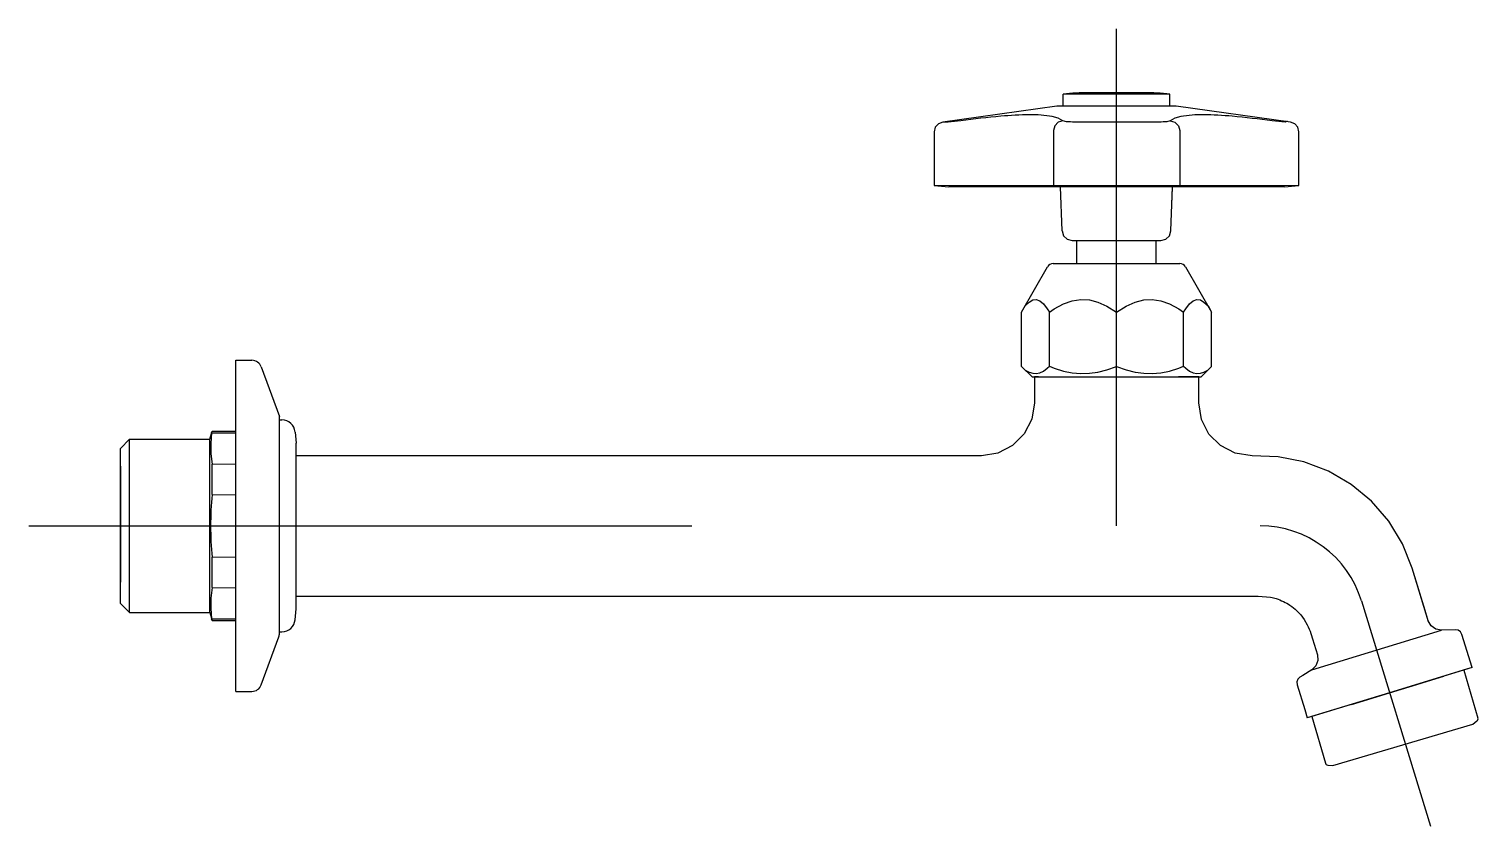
# Model space of a CAD drawing. Extents: x -68.204 to -67.985, y 54.053 to 54.173.
import ezdxf

# ---------------------------------------------------------------- set-up
doc = ezdxf.new("R2010")
doc.units = 0
doc.header["$LTSCALE"] = 0.2
doc.header["$MEASUREMENT"] = 0
doc.linetypes.add('AXES', pattern=[0.5400000065565109, 0.300000011920929, -0.07999999821186066, 0.07999999821186066, -0.07999999821186066])
doc.linetypes.add('CONTINU', pattern=[0])
doc.layers.get('0').update_dxf_attribs({"linetype": 'CONTINUOUS'})
doc.layers.add('DECA_EIXOS', color=5, linetype='AXES')

msp = doc.modelspace()

# ---------------------------------------------------------------- linework, layer by layer
at = {"linetype": 'CONTINU'}
for p, q in [((-68.04932131742515, 54.13769440501717), (-68.03023454424559, 54.13769440400389)), ((-68.05411963030517, 54.13038348692444), (-68.05018734277033, 54.13719440521066)), ((-68.16372442407624, 54.08392009212374), (-68.16357793947874, 54.08559438341645)), ((-68.16881245800607, 54.0740813725585), (-68.16616837665623, 54.08134593090918)), ((-68.16607793947874, 54.0820944072583), (-68.16571681315317, 54.0820944072583)), ((-68.17267793795287, 54.07309440535096), (-68.17022199878787, 54.07309440248994))]:
    msp.add_line(p, q, dxfattribs=at)
for points in [[(-68.04396014734922, 54.16349440306214, 0.02583692727837658), (-68.04782793375671, 54.16329440612255)], [(-68.03172789104856, 54.16329440173349, 0.02583721115854246), (-68.0355957197827, 54.16349440306214)], [(-68.06327151629148, 54.15926885336427, -0.01781645329008507), (-68.06520544478117, 54.15906899755982)], [(-68.0478640106727, 54.15925805783314), (-68.0485699019116, 54.15967982595948), (-68.04946968599974, 54.15991039007691, 0.04514053268459213), (-68.0528921084088, 54.16016391867188, 0.02113652402485183), (-68.05724262186705, 54.15994147604493, 0.009816043523686485), (-68.06327151629148, 54.15926885336427)], [(-68.04612276702665, 54.15907305639771, -0.02958365145859382), (-68.0473391470593, 54.15912424200562), (-68.0478640106727, 54.15925805783314)], [(-68.03169116400835, 54.15925847498959), (-68.03218679567992, 54.15912765234498, -0.02947267724582592), (-68.03331569735766, 54.15907305639771)], [(-68.01628448244749, 54.1592667171338, 0.009816010618360143), (-68.02231324907957, 54.15994147604493, 0.02113543907251976), (-68.02666376253782, 54.16016392248658, 0.04513954288917394), (-68.03008618303953, 54.15991039007691), (-68.03098597094237, 54.15967982595948), (-68.03169116400835, 54.15925847498959)], [(-68.01435043093382, 54.15906899755982, -0.01781644722450431), (-68.01628448244749, 54.1592667171338)], [(-68.02936848658638, 54.1371943311397, 0.2679743645425166), (-68.03023454424559, 54.13769440400389)], [(-68.16881248692263, 54.12210751480141, 0.315283710183008), (-68.17022199770628, 54.12309440725831)], [(-68.16372441747438, 54.11226868524078, 0.3888834337087075), (-68.165716809718, 54.11409440630463)], [(-68.17624970766722, 54.10283880814305, 0.04554172205012277), (-68.17624970766722, 54.09335000279728)], [(-68.01653383394896, 54.08733115500001, -0.02898603951434974), (-68.01568566608655, 54.08710978591042)], [(-68.01568566608655, 54.08710978591042, -0.07071957477392311), (-68.01360992953, 54.0861035272458)], [(-68.01360992953, 54.0861035272458, -0.04074840524914692), (-68.01260933848286, 54.08530251331825)], [(-68.01100580736815, 54.08316958158997, -0.04652339683147527), (-68.01046065279661, 54.08183338659791)], [(-68.16616837665623, 54.08134593090918, 0.08748986312245954), (-68.16607793948073, 54.08185897247947)], [(-67.98539931774282, 54.06863367310441, 0.3105041838140157), (-67.9852592686596, 54.06906460706809)], [(-68.00827092631496, 54.06224817979485, 0.3104062413286131), (-68.00791886159655, 54.06196311573533)]]:
    msp.add_lwpolyline(points, format="xyb", dxfattribs=at)
for points in [[(-68.0355957197827, 54.16349440306214), (-68.04396014734922, 54.16349440306214)], [(-68.04877795168578, 54.16149440496949), (-68.06600558849989, 54.15907305639771)], [(-68.03977793642699, 54.16149440496949), (-68.04877795168578, 54.16149440496949)], [(-68.04782793375671, 54.16149440496949), (-68.04782793375671, 54.16329440612255)], [(-68.03172789104856, 54.16329440173349), (-68.04782793375671, 54.16329440612255)], [(-68.0307779211682, 54.16149440496949), (-68.03977793642699, 54.16149440496949)], [(-68.03172793337524, 54.16149440496949), (-68.03172789104856, 54.16329440173349)], [(-68.01354917666136, 54.15907305639771), (-68.0307779211682, 54.16149440496949)], [(-68.0478640106727, 54.15925805783314), (-68.04859060045897, 54.15904068487671), (-68.04910830446897, 54.15850213736085), (-68.04930270525632, 54.15778006094483)], [(-68.03169116400835, 54.15925847498959), (-68.030965272395, 54.15904068487671), (-68.03044756838499, 54.15850213736085), (-68.03025316759764, 54.15778006094483)], [(-68.01412795469622, 54.15915439856211), (-68.01435043093383, 54.15906899755982)], [(-68.01400389449232, 54.15913696299114), (-68.01412795469622, 54.15915439856211)], [(-68.06729668518722, 54.15758665579346), (-68.06729793736159, 54.14949440878419)], [(-68.06600558849989, 54.15907305639771), (-68.06666538950621, 54.15881119650391), (-68.06713030144392, 54.15827637594727), (-68.0672966851872, 54.15758665579347)], [(-68.06520544478117, 54.15906899755982), (-68.06600558849989, 54.15907305639771)], [(-68.04930270525634, 54.15778006094483), (-68.04930401921024, 54.1494716110298)], [(-68.0446880774182, 54.15907305639771), (-68.04612276702666, 54.15907305639771)], [(-68.03977793642699, 54.15907305639771), (-68.0446880774182, 54.15907305639771)], [(-68.03331569735766, 54.15907305639771), (-68.03977793642699, 54.15907305639771)], [(-68.03025316759765, 54.15778006094483), (-68.03025184790816, 54.14944747250041)], [(-68.01225918718993, 54.15758665579347), (-68.01242557284056, 54.15827637594727), (-68.01289048525511, 54.15881120031861), (-68.01354917666136, 54.15907305639771)], [(-68.01225793596923, 54.14949440878419), (-68.01225918718993, 54.15758665579346)], [(-68.01309278256964, 54.14942573247949), (-68.06729793736159, 54.14949440878419)], [(-68.06729793736159, 54.14949440878419), (-68.06509793421446, 54.14931361502197)], [(-68.01445793673217, 54.14931343191651), (-68.06509793421446, 54.14931361502197)], [(-68.04797849032103, 54.14264205664185), (-68.04821146309197, 54.14931355396342)], [(-68.03157738253294, 54.14264205664185), (-68.03134441212796, 54.14931349297508)], [(-68.03157738253294, 54.14264205664185), (-68.03134927126585, 54.14917434042481)], [(-68.01445793673217, 54.14931343191651), (-68.01225793596923, 54.14949440878419)], [(-68.01225793596923, 54.14949440878419), (-68.01309278256964, 54.14942573247949)], [(-68.04797849032103, 54.14264205664185), (-68.04776040026366, 54.14191438787964), (-68.04721423670469, 54.141386964021), (-68.04645874544798, 54.14119440573243)], [(-68.03307647082029, 54.14119440573243), (-68.03234163424193, 54.141386964021), (-68.03179547259032, 54.14191438787964), (-68.03157738253294, 54.14264205664185)], [(-68.04645874544798, 54.14119440573243), (-68.03977793642699, 54.14119440573243)], [(-68.04577793833434, 54.14119440573243), (-68.0337779326123, 54.14119440573243)], [(-68.04577793642699, 54.13769440482906), (-68.04577793833434, 54.14119440573243)], [(-68.03977793642699, 54.14119440573243), (-68.0330764708203, 54.14119440573243)], [(-68.03560002657592, 54.14119440573243), (-68.0330764708203, 54.14119440573243)], [(-68.0337779326123, 54.137694404192), (-68.0337779326123, 54.14119440573243)], [(-68.02936848658638, 54.1371943311397), (-68.02543623873412, 54.1303834773877)], [(-68.05357808125234, 54.13132147744723), (-68.05295910975157, 54.13188352316406)], [(-68.05295910975157, 54.13188352316406), (-68.05241839930235, 54.13220339697388)], [(-68.05241839930235, 54.13220339697388), (-68.05188655993163, 54.13226649588135)], [(-68.05188655993163, 54.13226649588135), (-68.0513517870587, 54.13207633322266)], [(-68.0513517870587, 54.13207633322266), (-68.05080200335203, 54.13162224691895)], [(-68.05080200335203, 54.13162224691895), (-68.05022376009642, 54.13087790602234)], [(-68.05022376009642, 54.13087790602234), (-68.04989163157164, 54.13036909216431)], [(-68.04989163157164, 54.13036909216431), (-68.04918339869201, 54.13087790602234)], [(-68.04918339869201, 54.13087790602234), (-68.04778739306151, 54.1316222450116)], [(-68.04778739306151, 54.1316222450116), (-68.04646010348021, 54.13207633322266)], [(-68.04646010348021, 54.13207633322266), (-68.04516904398619, 54.13226649969605)], [(-68.04516904398619, 54.13226649969605), (-68.0438850721997, 54.13220340078858)], [(-68.0438850721997, 54.13220340078858), (-68.04257968279539, 54.13188352507142)], [(-68.04257968279539, 54.13188352507142), (-68.04122242495238, 54.13128870504883)], [(-68.04122242495238, 54.13128870504883), (-68.03977793642699, 54.13038349073914)], [(-68.03977793642699, 54.13038349073914), (-68.0383334517163, 54.13128869932679)], [(-68.0383334517163, 54.13128869932679), (-68.03697619387327, 54.13188352507142)], [(-68.03697619387327, 54.13188352507142), (-68.03567080065429, 54.13220340078858)], [(-68.03567080065429, 54.13220340078858), (-68.03438683077513, 54.13226649588135)], [(-68.03438683077513, 54.13226649588135), (-68.03309577318846, 54.13207633322266)], [(-68.03309577318846, 54.13207633322266), (-68.03176848360717, 54.13162224691895)], [(-68.03176848360717, 54.13162224691895), (-68.03037247606932, 54.13087791174439)], [(-68.03037247606932, 54.13087791174439), (-68.02966423174558, 54.13036909216431)], [(-68.02966423174558, 54.13036909216431), (-68.02933211275756, 54.13087790792969)], [(-68.02933211275756, 54.13087790792969), (-68.02875386568724, 54.13162224691895)], [(-68.02875386568724, 54.13162224691895), (-68.02820408388793, 54.13207633703736)], [(-68.02820408388793, 54.13207633703736), (-68.02766931292236, 54.13226649969605)], [(-68.02766931292236, 54.13226649969605), (-68.02713747164427, 54.13220340460327)], [(-68.02713747164427, 54.13220340460327), (-68.02659676119505, 54.13188352888611)], [(-68.02659676119505, 54.13188352888611), (-68.02597779613815, 54.13132148323362)], [(-68.02597779613815, 54.13132148323362), (-68.02543623873412, 54.1303834773877)], [(-68.05411963030517, 54.12218609350708), (-68.05411963030517, 54.13038348692444)], [(-68.0498916182202, 54.12219440001038), (-68.04989163157164, 54.13036909216431)], [(-68.03977793642699, 54.12218609159974), (-68.03977793642699, 54.13038349073914)], [(-68.02966424318969, 54.12219440001038), (-68.02966423174558, 54.13036909216431)], [(-68.02543623873412, 54.12218609922913), (-68.02543623873412, 54.1303834773877)], [(-68.17267793795287, 54.12309440535095), (-68.17022199770628, 54.12309440725831)], [(-68.17267793795287, 54.09809440656395), (-68.17267793795287, 54.12309440535095)], [(-68.16881248692263, 54.12210751480141), (-68.16607793947874, 54.11459441011933)], [(-68.05411963030517, 54.12218609350708), (-68.05355915763646, 54.12162561949513)], [(-68.05411963030517, 54.12218609350708), (-68.05252794405638, 54.1205944034436)], [(-68.05022375818908, 54.1219006397107), (-68.0498916182202, 54.12219440001038)], [(-68.0498916182202, 54.12219440001038), (-68.04918339869201, 54.12190064161805)], [(-68.04122242495238, 54.12166346663025), (-68.03977793642699, 54.12218609159974)], [(-68.03977793642699, 54.12218609159974), (-68.0383334517163, 54.12166346853761)], [(-68.03037247606932, 54.121900635896), (-68.02966424318969, 54.12219440001038)], [(-68.02966424318969, 54.12219440001038), (-68.02933211275756, 54.1219006397107)], [(-68.0270279287976, 54.1205944034436), (-68.02543623873412, 54.12218609922913)], [(-68.02599671873011, 54.12162561721824), (-68.02543623873412, 54.12218609922913)], [(-68.05355915763646, 54.12162561949513), (-68.05295910784423, 54.12132004660157)], [(-68.05295910784423, 54.12132004660157), (-68.05241839930235, 54.12113536566284)], [(-68.05252794405638, 54.1205944034436), (-68.0270279287976, 54.1205944034436)], [(-68.05241839930235, 54.12113536566284), (-68.05188655993163, 54.12109893721131)], [(-68.0515779375714, 54.12059440535096), (-68.05217793032347, 54.1205944034436)], [(-68.05217793032347, 54.1205944034436), (-68.0273779425305, 54.1205944034436)], [(-68.05217793032347, 54.1205944034436), (-68.05217793032347, 54.11669444960145)], [(-68.05188655993163, 54.12109893721131), (-68.0513517870587, 54.12120872992066)], [(-68.0515779375714, 54.12059440535096), (-68.04913014933287, 54.1205944034436)], [(-68.0513517870587, 54.12120872992066), (-68.05080200335203, 54.12147089499024)], [(-68.05080200335203, 54.12147089499024), (-68.05022375818908, 54.1219006397107)], [(-68.04918339869201, 54.12190064161805), (-68.04778739115416, 54.12147089689758)], [(-68.04778739115416, 54.12147089689758), (-68.04646010157286, 54.12120872801331)], [(-68.04646010157286, 54.12120872801331), (-68.04516904398619, 54.12109893721131)], [(-68.04516904398619, 54.12109893721131), (-68.0438850721997, 54.12113536566284)], [(-68.0438850721997, 54.12113536566284), (-68.04257968279539, 54.12132004469422)], [(-68.04257968279539, 54.12132004469422), (-68.04122242495238, 54.12166346663025)], [(-68.0383334517163, 54.12166346853761), (-68.03697619387327, 54.12132004469422)], [(-68.03697619387327, 54.12132004469422), (-68.03567080065429, 54.12113536566284)], [(-68.03567080065429, 54.12113536566284), (-68.03438683077513, 54.12109893530396)], [(-68.03438683077513, 54.12109893530396), (-68.03309577318846, 54.12120872801331)], [(-68.03309577318846, 54.12120872801331), (-68.03176849043729, 54.12147089288767)], [(-68.03176849043729, 54.12147089288767), (-68.03037247606932, 54.121900635896)], [(-68.03067020937621, 54.1205944034436), (-68.02797793337523, 54.12059440535096)], [(-68.0273779425305, 54.1205944034436), (-68.03042233797728, 54.12059440361922)], [(-68.02933211275756, 54.1219006397107), (-68.02875386568724, 54.12147089499024)], [(-68.02875386568724, 54.12147089499024), (-68.02820408770262, 54.12120872610596)], [(-68.02820408770262, 54.12120872610596), (-68.02766930910765, 54.12109893530396)], [(-68.0273779425305, 54.1205944034436), (-68.02797793337523, 54.12059440535096)], [(-68.02766930910765, 54.12109893530396), (-68.02713747260118, 54.12113536342866)], [(-68.0273779425305, 54.1166945812085), (-68.0273779425305, 54.1205944034436)], [(-68.02713747260118, 54.12113536342866), (-68.02659676119505, 54.12132004278687)], [(-68.02659676119505, 54.12132004278687), (-68.02599671873011, 54.12162561721824)], [(-68.05217793032347, 54.11669444960145), (-68.05256752344786, 54.11422180765656), (-68.05370576426206, 54.11199130362061), (-68.05547476717649, 54.11022229975251), (-68.05770527216612, 54.10908405798462), (-68.06017791506468, 54.10869446581391)], [(-68.01932419389333, 54.10868849915632), (-68.0218948301953, 54.10909852427033), (-68.0240951552075, 54.11023264997986), (-68.02583076616942, 54.11196491068391), (-68.02696913668333, 54.11416303938416), (-68.02737794253049, 54.11669458120851)], [(-68.16607793948073, 54.08185897247947), (-68.16607793947874, 54.11459441011933)], [(-68.16607793947874, 54.11409440630463), (-68.165716809718, 54.11409440630463)], [(-68.19007793947874, 54.10979440992859), (-68.18870293947874, 54.11116940420655)], [(-68.18870293947874, 54.08501940840272), (-68.18870293947874, 54.11116940420655)], [(-68.18870293947874, 54.11116940420655), (-68.17657793947875, 54.11116940420655)], [(-68.17657793947875, 54.11116940420655), (-68.17624969240843, 54.11239440458802)], [(-68.17657793947875, 54.08501940840272), (-68.17657793947875, 54.11116940420655)], [(-68.17631097155922, 54.11216571409879), (-68.17644265505491, 54.11055440157441), (-68.17644095369994, 54.10897155207184), (-68.17624970766721, 54.10740489738969)], [(-68.17631097155923, 54.11216571409879), (-68.17624969240843, 54.11239440458802)], [(-68.17631097155923, 54.11216571409879), (-68.17267793032347, 54.11213447874573)], [(-68.17624969240843, 54.11239440458802), (-68.17267792269408, 54.11239440363434)], [(-68.16372441747438, 54.11226868524078), (-68.16357793947874, 54.11059442919282)], [(-68.19007793947874, 54.08639440363434), (-68.19007793947874, 54.10979440992859)], [(-68.16357793947874, 54.09809440660484), (-68.16357793947874, 54.11059442919282)], [(-68.19007793947874, 54.1070944072583), (-68.19007793947874, 54.09809440642384)], [(-68.17624970766722, 54.10740489738969), (-68.17267793032347, 54.10746450346497)], [(-68.17624970766722, 54.10283880814305), (-68.17624970766722, 54.10740489738969)], [(-68.06142349764525, 54.1086944066861), (-68.16357793947874, 54.1086944066861)], [(-68.06017791506468, 54.1086944658139), (-68.06142349764525, 54.1086944066861)], [(-67.99518102785764, 54.09171074217347), (-67.9966524939221, 54.09539944332627), (-67.99871239229857, 54.09879613250283), (-68.0013042883557, 54.10180778449563), (-68.00435690828978, 54.10434621256379), (-68.00778661867795, 54.1063491026738), (-68.01149940630613, 54.10776192062882), (-68.01539331957518, 54.10853498190431), (-68.01932419389333, 54.10868849915632)], [(-68.19007793947874, 54.10659440630463), (-68.19007793947874, 54.09809440642384)], [(-68.17624970766722, 54.10283880814305), (-68.17267793032347, 54.10276437252548)], [(-68.19007793947874, 54.09809440642384), (-68.19007793947874, 54.08982847708253)], [(-68.19007793947874, 54.09809440642384), (-68.19007793947874, 54.08959440630463)], [(-68.19007793947874, 54.09809440642384), (-68.19007793947874, 54.08995053213624)], [(-68.17267793795287, 54.07309440535096), (-68.17267793795287, 54.09809440656395)], [(-68.16357793947874, 54.08559438341645), (-68.16357793947874, 54.09809440660484)], [(-68.17624970766722, 54.09335000279728), (-68.17267792269408, 54.09342443865327)], [(-68.17624970766722, 54.08878392046478), (-68.17624970766722, 54.09335000279728)], [(-67.99269567629516, 54.08358203619508), (-67.99518102785765, 54.09171074217347)], [(-67.9932318397942, 54.08533574837234), (-67.99518102785765, 54.09171074217347)], [(-68.17624970766721, 54.08878392046479), (-68.17644265505491, 54.08718902605561), (-68.17644094607054, 54.08560617559937), (-68.17631537159701, 54.08403951921444)], [(-68.17624970766722, 54.08878392046478), (-68.17267792269408, 54.08872430532959)], [(-68.16357793947874, 54.08749440592316), (-68.06142349764525, 54.08749440592316)], [(-68.06142349764525, 54.08749440592316), (-68.03334365221679, 54.08749433535126)], [(-68.03334365221677, 54.08749433535127), (-68.0183918928784, 54.08749651449708), (-68.01653383394896, 54.08733115500001)], [(-68.19007793947874, 54.08639440363434), (-68.18870293947874, 54.08501940840272)], [(-68.18870293947874, 54.08501940840272), (-68.17657793947875, 54.08501940840272)], [(-68.17657793947875, 54.08501940840272), (-68.17624969240843, 54.08379440802124)], [(-68.01260933848286, 54.08530251331825), (-68.01199648806272, 54.0846524516919), (-68.01146119448363, 54.08394049376038), (-68.01100580736815, 54.08316958158997)], [(-67.99274613052772, 54.08374705414587), (-67.9932318397942, 54.08533574837234)], [(-68.17624969240843, 54.08379440802124), (-68.17631537159701, 54.08403951921444)], [(-68.17631537159701, 54.08403951921444), (-68.17267793032347, 54.0840395194867)], [(-68.17624969240843, 54.08379440802124), (-68.17267792269408, 54.08379440802124)], [(-67.99076370760618, 54.08233300512818), (-67.99161498018918, 54.08249093931703), (-67.9923196386975, 54.08299357145814), (-67.9927461305277, 54.08374705414587)], [(-68.01046065279662, 54.08183338659791), (-68.01017660359827, 54.08090430878291)], [(-68.01046065279662, 54.08183338659791), (-68.00996715685545, 54.08021924322632)], [(-68.01033420321166, 54.07634969061402), (-67.99076370760619, 54.08233300512818)], [(-67.98866705843626, 54.08240623205689), (-67.99076370760619, 54.08233300512818)], [(-67.98767583223997, 54.08169922369508), (-67.9878890890759, 54.08207595556763), (-67.98824142214475, 54.08232727163819), (-67.98866705843626, 54.08240623205689)], [(-67.98614597841917, 54.07669531172303), (-67.98767583223997, 54.08169922369508)], [(-68.00948402926146, 54.0786313163617), (-68.0094136557263, 54.07776738852051), (-68.00971678682981, 54.07695664328126), (-68.01033420321166, 54.07634969061402)], [(-68.00996715685545, 54.08021924322632), (-68.00948402926146, 54.0786313163617)], [(-68.01033420321166, 54.07634969061402), (-68.01166856142699, 54.07551589125183)], [(-67.98614597841917, 54.07669531172303), (-67.99857793947875, 54.07289446753052)], [(-67.98681567141234, 54.07649056547669), (-67.99857793947875, 54.07289446753052)], [(-67.98740549227415, 54.07631023901489), (-67.9852592686596, 54.06906460706809)], [(-68.01211334749875, 54.07523796003846), (-68.01242206331908, 54.07493448370484), (-68.01257362887083, 54.07452911108521), (-68.01253975054442, 54.07409753721741)], [(-68.01253975054442, 54.07409753721741), (-68.01139233538329, 54.07034450834778)], [(-68.01166856142699, 54.07551589125183), (-68.01211334749877, 54.07523796003846)], [(-67.99857793947875, 54.07289446753052), (-67.99040156114181, 54.0753942453185)], [(-67.99857793947875, 54.07289446753052), (-67.99382404496191, 54.07434788363113)], [(-67.99505310594157, 54.07397212076762), (-67.99430952929413, 54.0741994556964)], [(-67.99857793947875, 54.07289446753052), (-68.01100986239135, 54.06909349936036)], [(-67.99857793947875, 54.07289446753052), (-68.01034019991576, 54.0692983714917)], [(-68.00432181288761, 54.07113838327072), (-67.99857793947875, 54.07289446753052)], [(-68.00432181288761, 54.07113838327072), (-67.99928940430944, 54.07267736405227)], [(-68.00432181288761, 54.07113838327072), (-68.00196893323808, 54.07185826112347)], [(-68.01139233538329, 54.07034450834778), (-68.01100986239135, 54.06909349936036)], [(-68.01034019991576, 54.0692983714917), (-68.00827092631496, 54.06224817979485)], [(-68.00712513491332, 54.06190100973633), (-67.98603099581419, 54.06814897078064)], [(-67.98603099581419, 54.06814897078064), (-67.98539931774282, 54.06863367310441)], [(-68.00791886159655, 54.06196311573533), (-68.00712513491332, 54.06190100973633)]]:
    msp.add_lwpolyline(points, dxfattribs=at)
for centre, radius, start, end in [((-68.04932131747825, 54.13669440501717), 0.001, 89.99999695826793, 149.9999871992901), ((-68.16571681315317, 54.08409440725831), 0.002, 270, 354.9998950624692), ((-68.17022199704046, 54.07459440248994), 0.0015, 269.999933253887, 340.0000115254745)]:
    msp.add_arc(centre, radius, start, end, dxfattribs=at)
at = {"layer": 'DECA_EIXOS'}
for points in [[(-68.03977793642699, 54.09809440642384), (-68.03977793642699, 54.17312983816651)], [(-68.20386420962035, 54.09809440642384), (-68.01812977358519, 54.0980944072583)], [(-68.00281755581369, 54.08676352353481), (-67.99242642733275, 54.05277103918579)]]:
    msp.add_lwpolyline(points, dxfattribs=at)
msp.add_lwpolyline([(-68.00281755581369, 54.08676352353481, 0.3297608079467387), (-68.01812977358519, 54.0980944072583)], format="xyb", dxfattribs=at)

doc.saveas('drawing.dxf')
